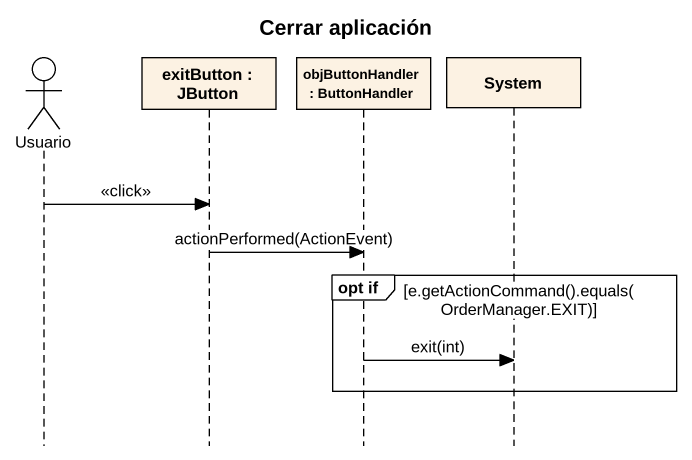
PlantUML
@startuml
title Cerrar aplicación
hide footbox
actor Usuario
participant "exitButton : JButton" as exitButton
participant "objButtonHandler : ButtonHandler" as objButtonHandler
participant System

Usuario -> exitButton : <<click>>
exitButton -> objButtonHandler : actionPerformed(ActionEvent)
group opt if [e.getActionCommand().equals(OrderManager.EXIT)]
  objButtonHandler -> System : exit(int)
end
@enduml
